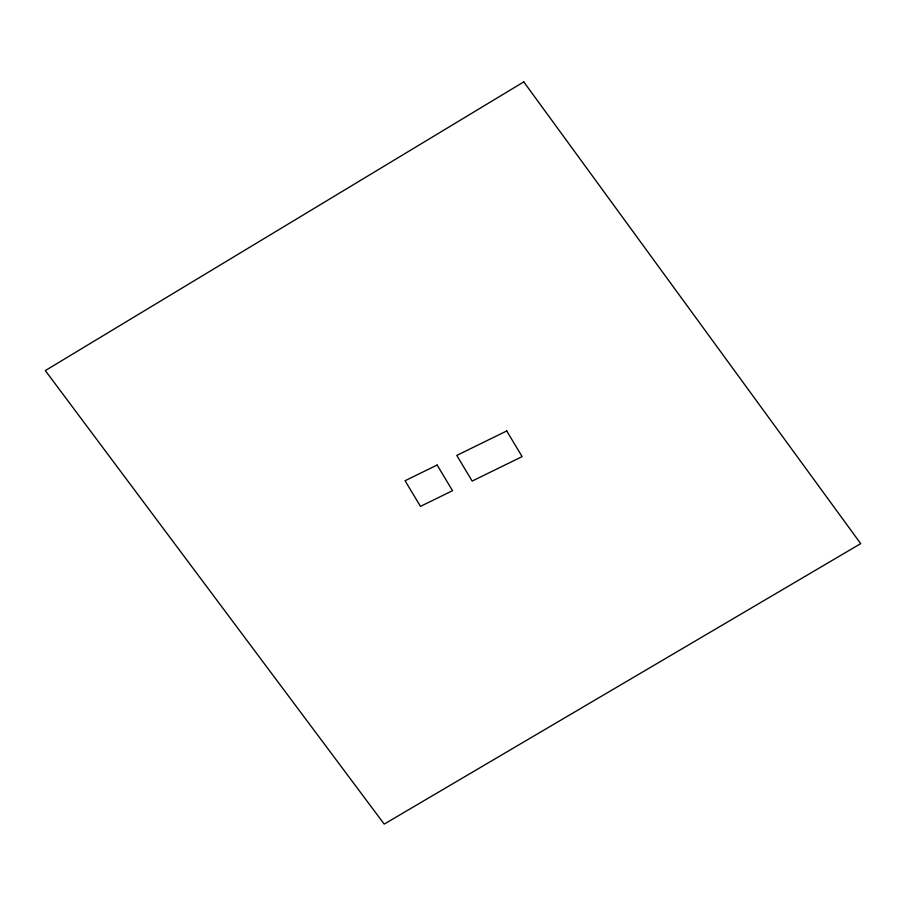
<?xml version="1.0" encoding="UTF-8"?>
<svg xmlns="http://www.w3.org/2000/svg" width="906" height="906" viewBox="0 0 906 906"><rect width="100%" height="100%" fill="white"/><g stroke="black" fill="none" stroke-linecap="round" stroke-linejoin="round"><path stroke-width="1.36" d="M523.781 81.891L45.3 370.588L384.212 824.109L860.7 543.634L523.781 81.891M437.122 465.038L405.061 480.735L420.463 506.386L452.524 490.69L437.122 465.038M506.726 430.962L456.771 455.412L472.173 481.063L522.128 456.613L506.726 430.962"/></g></svg>
